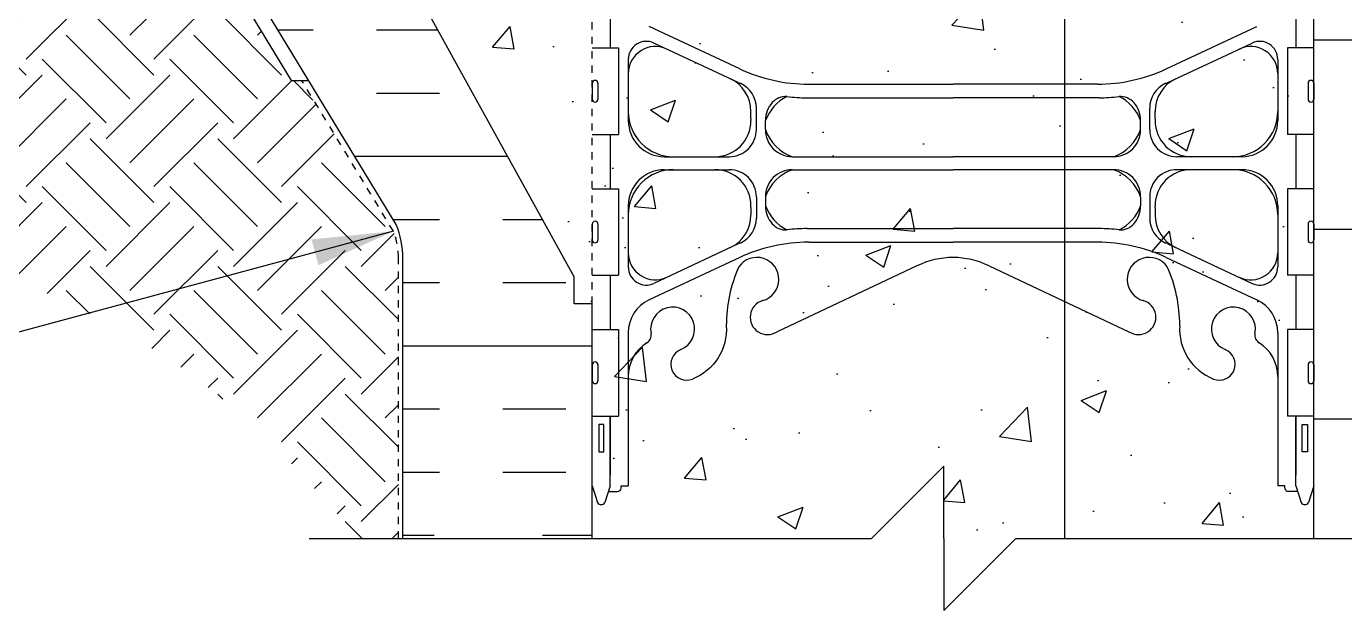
# Model space of a CAD drawing. Header units: inches. Extents: x 112.5 to 171.6, y -23.4 to 65.9.
# Drawn here: x 127.28 to 145.55, y 4.73 to 12.83 of the extents above; entities that cross this region are included whole.
import ezdxf

# ---------------------------------------------------------------- set-up
doc = ezdxf.new("R2010")
doc.units = ezdxf.units.IN
doc.header["$LTSCALE"] = 0.5
doc.header["$MEASUREMENT"] = 0
doc.linetypes.add('DASHEDX2', pattern=[1.5, 1, -0.5])
doc.linetypes.add('HIDDEN2', pattern=[0.1875, 0.125, -0.0625])
for name, color, linetype in [('HATCH', 12, 'Continuous'), ('Hidden2', 12, 'HIDDEN2'), ('line25', 2, 'Continuous'), ('LINE3', 3, 'Continuous'), ('LINE50', 5, 'Continuous'), ('LINE9', 9, 'Continuous'), ('TEXT', 4, 'Continuous'), ('Web_Edge', 9, 'Continuous')]:
    doc.layers.add(name, color=color, linetype=linetype)
doc.styles.add('DIM', font='romans.shx', dxfattribs={"width": 0.7})
doc.dimstyles.new('ext_12', dxfattribs={"dimscale": 12, "dimtxt": 0.09375, "dimasz": 0.09375, "dimexe": 0.09375, "dimexo": 0.0625, "dimgap": 0.0625, "dimtad": 1, "dimdec": 1, "dimzin": 3, "dimdsep": 46, "dimlunit": 4, "dimtxsty": 'DIM', "dimcen": 0.09, "dimdle": 0.09375, "dimclrt": 4, "dimadec": 0, "dimazin": 0, "dimtfac": 1, "dimtdec": 1, "dimtmove": 2, "dimatfit": 3, "dimfxl": 0, "dimfrac": 2, "dimtolj": 1, "dimtzin": 0, "dimarcsym": 0})

msp = doc.modelspace()

# ---------------------------------------------------------------- hatches: boundary and pattern name
at = {"layer": 'HATCH'}
h = msp.add_hatch(dxfattribs=at)
h.set_pattern_fill('INSUL', color=256, scale=7, style=0)
h.set_pattern_definition([(0, (25.23172057118137, -8.359081475926814), (0, 2.625), []), (0, (25.23172057118137, -7.484081475926814), (0, 2.625), [0.875, -0.875]), (0, (25.23172057118137, -6.609081475926814), (0, 2.625), [0.875, -0.875])])
h.paths.add_polyline_path([(147.7464207367914, 41.7344410018903), (147.3089207367914, 41.7344410018903), (147.3089207367914, 41.2344410018903), (145.8089207367914, 41.2344410018903), (145.8089207367914, 41.7344410018903), (145.1214207367914, 41.7344410018903), (145.1214207367914, 31.48444100189006), (147.7464207367914, 28.85944100189019), (147.7464207367914, 29.9844410018903)])
h.paths.add_polyline_path([(147.7464207367914, 20.7344410018903), (145.1214207367912, 18.10944100189015), (145.1214207367914, 5.734441001890303), (147.7464207367914, 5.734441001890303)])
at = {"layer": 'HATCH', "linetype": 'Continuous'}
h = msp.add_hatch(dxfattribs=at)
h.set_pattern_fill('AR-CONC', color=256, scale=0.5, style=0)
h.set_pattern_definition([(50, (0, 0), (3.586300913003767, -0.3137606749129755), [0.375, -4.125]), (355, (0, 0), (-0.693756668065, 3.760960668500059), [0.3, -3.3]), (100.4514, (0.2988584, -0.0261467), (2.892546908570108, 3.447197710304768), [0.31870095, -3.50571056]), (46.18420000000001, (0, 1), (5.336205243128222, -0.8275950716450904), [0.5625, -6.1875]), (96.6356, (0.444683725, 0.931033465), (4.673313527743517, 4.870589354502209), [0.47805144, -5.258565]), (351.1842, (0, 1), (4.673309725668136, 4.870593004626623), [0.45, -4.95]), (21, (0.5, 0.75), (2.984535260592308, -2.013094453326694), [0.375, -4.125]), (326.0000000000001, (0.5, 0.75), (1.216576659607909, 3.625750225234265), [0.3, -3.3]), (71.4514, (0.748711165, 0.58224197), (4.20111314290745, 1.612652483549762), [0.31870095, -3.50571056]), (37.50000000000001, (0, 0), (0.06079927658645334, 1.664469269156557), [0, -3.26, 0, -3.35, 0, -3.3125]), (7.499999999999999, (0, 0), (1.315347687210743, 1.972058559411801), [0, -1.91, 0, -3.185, 0, -1.2625]), (327.5, (-1.115, 0), (2.669112180862045, -0.112774358671899), [0, -1.25, 0, -3.9, 0, -5.175]), (317.5, (-1.615, 0), (2.915930846711931, 0.5005249116615882), [0, -1.625, 0, -2.59, 0, -3.675])])
edge = h.paths.add_edge_path()
edge.add_line((145.1214207367915, 23.60944100189041), (143.8464207367918, 23.60944100189042))
edge.add_arc((143.8464207367919, 23.50944100189045), 0.09999999999996588, 90.00000000003257, 180.0000000000326)
edge.add_line((143.7464207367919, 23.50944100189039), (143.7464207367919, 22.10944100189025))
edge.add_line((143.7464207367919, 22.10944100189025), (143.2464207367914, 22.1094410018903))
edge.add_line((143.2464207367914, 22.1094410018903), (143.2464207367919, 23.60944100189047))
edge.add_arc((143.7464207367919, 23.60944100189036), 0.5, 90, 179.999999999987, ccw=False)
edge.add_line((143.7464207367919, 24.10944100189036), (145.1214207367914, 24.10944100189036))
edge.add_line((145.1214207367914, 24.10944100189036), (145.1214207367914, 26.60944100189025))
edge.add_line((145.1214207367914, 26.60944100189025), (143.7464207367919, 26.60944100189025))
edge.add_arc((143.7464207367919, 27.10944100189025), 0.5000000000000001, 180.0000000000175, 270, ccw=False)
edge.add_line((143.2464207367919, 27.10944100189009), (143.2464207367914, 28.6094410018903))
edge.add_line((143.2464207367914, 28.6094410018903), (143.7464207367919, 28.60944100189036))
edge.add_line((143.7464207367919, 28.60944100189036), (143.7464207367919, 27.20944100189021))
edge.add_arc((143.8464207367919, 27.20944100189016), 0.09999999999996587, 179.9999999999674, 270)
edge.add_line((143.8464207367919, 27.10944100189019), (145.1214207367914, 27.1094410018902))
edge.add_line((145.1214207367914, 27.1094410018902), (145.1214207367914, 32.60944100189009))
edge.add_line((145.1214207367914, 32.60944100189009), (145.1214207367914, 33.52292488911251))
edge.add_spline(control_points=[(145.1214207367915, 33.52292488911251), (145.1068767381142, 33.52865871869952), (145.0588883123647, 33.54473385627558), (145.0067205901361, 33.59202262526141), (144.9262912387397, 33.58412949908718), (144.8368218960473, 33.58700058365799), (144.7330324515657, 33.58324884971667), (144.6518642470786, 33.54500946553959), (144.5343122681486, 33.48181626667573), (144.3698520817019, 33.46856460973798), (144.217211580509, 33.53585108610035), (144.0843160020735, 33.61167235649243), (143.947272559839, 33.62929980831314), (143.8234508270526, 33.63571597382278), (143.7332738565144, 33.60845937855717), (143.6817981400602, 33.52246837180233), (143.5740120061036, 33.45450699694315), (143.418431663573, 33.41976548691756), (143.289576506794, 33.40777268554171), (143.2156477652879, 33.40089199302608)], knot_values=[4.491613355270325, 4.491613355270325, 4.491613355270325, 4.491613355270325, 4.538250123130365, 4.640094603609229, 4.685656266849507, 4.773055795150253, 4.912503026678129, 4.988733970202601, 5.039656244947279, 5.313970574757235, 5.436620301584009, 5.538465090903561, 5.770769775542957, 5.839112097814477, 5.911139405844119, 6.039898137313805, 6.121992659595591, 6.287818594825758, 6.511013621111738, 6.511013621111738, 6.511013621111738, 6.511013621111738], degree=3, periodic=0)
edge.add_spline(control_points=[(143.2156477652879, 33.40089199302608), (143.1417190237817, 33.40777268554171), (143.0128638670027, 33.41976548691756), (142.8572835244721, 33.45450699694315), (142.7494973905155, 33.52246837180233), (142.6980216740613, 33.60845937855717), (142.6078447035231, 33.63571597382278), (142.4840229707368, 33.62929980831314), (142.3469795285023, 33.61167235649243), (142.2140839500667, 33.53585108610035), (142.0614434488739, 33.46856460973798), (141.8969832624271, 33.48181626667573), (141.7794312834971, 33.54500946553959), (141.69826307901, 33.58324884971667), (141.5944736345284, 33.58700058365799), (141.505004291836, 33.58412949908718), (141.4245749404396, 33.59202262526141), (141.372407218211, 33.54473385627558), (141.3244187924615, 33.52865871869952), (141.3098747937842, 33.52292488911251)], knot_values=[4.491613355270326, 4.491613355270326, 4.491613355270326, 4.491613355270326, 4.714808381556306, 4.880634316786473, 4.96272883906826, 5.091487570537946, 5.163514878567588, 5.231857200839107, 5.464161885478504, 5.566006674798055, 5.688656401624829, 5.962970731434785, 6.013893006179464, 6.090123949703935, 6.229571181231812, 6.316970709532558, 6.362532372772836, 6.464376853251699, 6.511013621111739, 6.511013621111739, 6.511013621111739, 6.511013621111739], degree=3, periodic=0)
edge.add_spline(control_points=[(141.3098747937842, 33.52292488911251), (141.2059169250563, 33.47202311811149), (141.049739133123, 33.39555246420423), (140.8571534035579, 33.4558653450147), (140.7495385837031, 33.52203835110039), (140.6980147800835, 33.60853134563091), (140.6078459637175, 33.63570281850021), (140.4840216894961, 33.62931318334042), (140.3469797282695, 33.61167027109757), (140.2140839078632, 33.5358515266681), (140.0614434790974, 33.46856429423117), (139.8969832607454, 33.48181628423117), (139.779431283748, 33.54500946292048), (139.6982630788571, 33.58324885131336), (139.5944736345597, 33.58700058333137), (139.5050042918329, 33.58412949911942), (139.4245749404411, 33.59202262524592), (139.3575648279714, 33.53127959120619), (139.2544552726281, 33.51389301934707), (139.2208141402685, 33.42352029882039), (139.1292113744794, 33.42936135128253), (139.0442878080084, 33.46762973295959), (138.9485761606452, 33.51320987751163), (138.8671337960974, 33.52922988021017), (138.7983855316185, 33.5174064081624), (138.6896027369243, 33.50945935153339), (138.5669910302941, 33.43428335294455), (138.4164993817286, 33.44250603787705), (138.3205248947154, 33.46654622916913), (138.2498011560804, 33.49223760727214), (138.2335861201164, 33.54747685947989), (138.1997407634185, 33.58989720644033), (138.1382101568893, 33.61380795808837), (138.0207308578753, 33.57800763041739), (137.8924756190538, 33.52883830762097), (137.7894014936229, 33.40473174704168), (137.6513924457854, 33.4419098806784), (137.5626631852081, 33.56553016324696), (137.3801792265068, 33.54919315277861), (137.181619912237, 33.40900326494571), (136.9335169949006, 33.62038564770917), (136.6750315980022, 33.4263320934456), (136.4212417659027, 33.69863114340628), (136.0538081613373, 33.42616802370625), (135.7013270573869, 33.72073272234703), (135.444468349095, 33.43436192096586), (135.2468667075373, 33.53563466881283), (135.1214207367914, 33.59992693917866)], knot_values=[0, 0, 0, 0, 0.3301213358466102, 0.4959472710767772, 0.5780417933585635, 0.7068005248282496, 0.7788278328578917, 0.8471701551294109, 1.079474839768808, 1.181319629088359, 1.303969355915133, 1.578283685725089, 1.629205960469768, 1.705436903994239, 1.844884135522116, 1.932283663822862, 1.97784532706314, 2.079689807542003, 2.18153428802107, 2.27810351335059, 2.300884172382059, 2.444938739651715, 2.557248173936109, 2.618145767843483, 2.689962849072867, 2.76475007934521, 2.943417452265709, 3.102883101017557, 3.196801504477602, 3.24772377922228, 3.314825285880196, 3.355589409357526, 3.408260029827934, 3.50071376528389, 3.710155290284527, 3.823990064038238, 3.940142590733362, 4.075720595346469, 4.257357605201291, 4.413906846803, 4.765546285579584, 4.98224618515269, 5.203994140933786, 5.661875515632536, 6.036977917789244, 6.249120405196453, 6.617939930672368, 6.617939930672368, 6.617939930672368, 6.617939930672368], degree=3, periodic=0)
edge.add_line((135.1214207367914, 33.59992693917864), (135.1214207367914, 23.7344410018903))
edge.add_line((135.1214207367914, 23.7344410018903), (135.1214207367914, 8.984441001890474))
edge.add_line((135.1214207367914, 8.984441001890474), (135.1214207367914, 5.734441001890304))
edge.add_line((135.1214207367914, 5.734441001890304), (138.9937330173435, 5.734441001890304))
edge.add_line((138.9937330173435, 5.734441001890304), (139.9937330173435, 6.734441001890296))
edge.add_line((139.9937330173435, 6.734441001890296), (139.9937330173435, 5.734441001890304))
edge.add_line((139.9937330173435, 5.734441001890304), (139.9937330173435, 4.734441001890303))
edge.add_line((139.9937330173435, 4.734441001890303), (140.9937330173434, 5.734441001890305))
edge.add_line((140.9937330173434, 5.734441001890305), (145.1214207367914, 5.734441001890304))
edge.add_line((145.1214207367914, 5.734441001890304), (145.1214207367914, 18.1094410018903))
edge.add_line((145.1214207367914, 18.1094410018903), (145.1214207367915, 23.60944100189041))
at = {"layer": 'HATCH'}
h = msp.add_hatch(dxfattribs=at)
h.set_pattern_fill('INSUL', color=256, scale=7, style=0)
h.set_pattern_definition([(0, (-2867.369344917794, -416.8478394666566), (0, 2.625), []), (0, (-2867.369344917794, -415.9728394666566), (0, 2.625), [0.875, -0.875]), (0, (-2867.369344917794, -415.0978394666566), (0, 2.625), [0.875, -0.875])])
h.paths.add_polyline_path([(129.6964207367913, 18.73444100189036, -0.0795791067839555), (128.6964207367913, 21.98444100189036), (128.6964207367913, 23.73444100189036), (127.9964207367914, 23.73444100189036), (127.9964207367914, 18.73444100189036, 0.1316524975873954), (128.6662937178692, 16.23444100189036), (132.4042991396257, 10.0844410018905, -0.1043800181721882), (132.4964207367919, 9.609441001890474), (132.4964207367914, 5.734441001890474), (132.9339207367914, 5.734441001890474), (132.9339207367914, 6.234441001890474), (134.4339207367914, 6.234441001890474), (134.4339207367914, 5.734441001890474), (135.1214207367914, 5.734441001890474), (135.1214207367914, 8.984441001890474), (134.8714207367914, 8.984441001890474), (134.8714207367914, 9.359441001890474)])
h = msp.add_hatch(dxfattribs=at)
h.set_pattern_fill('AR-CONC', color=256, scale=0.5, style=0)
h.set_pattern_definition([(49.99999999999999, (-2867.369344917794, -416.8478394666566), (3.586300913003767, -0.3137606749129755), [0.375, -4.125]), (355, (-2867.369344917794, -416.8478394666566), (-0.693756668065, 3.760960668500059), [0.3, -3.3]), (100.4514, (-2867.070486517794, -416.8739861666567), (2.892546908570108, 3.447197710304768), [0.3187009499999995, -3.505710559999996]), (46.18420000000001, (-2867.369344917794, -415.8478394666566), (5.336205243128222, -0.8275950716450908), [0.5625, -6.1875]), (96.6356, (-2866.924661192794, -415.9168060016567), (4.673313527743517, 4.870589354502209), [0.4780514399999994, -5.258564999999991]), (351.1842, (-2867.369344917794, -415.8478394666566), (4.673309725668136, 4.870593004626623), [0.45, -4.95]), (21, (-2866.869344917794, -416.0978394666566), (2.984535260592308, -2.013094453326694), [0.375, -4.125]), (326.0000000000001, (-2866.869344917794, -416.0978394666566), (1.216576659607909, 3.625750225234265), [0.3, -3.3]), (71.4514, (-2866.620633752794, -416.2655974966567), (4.20111314290745, 1.612652483549762), [0.31870095, -3.50571056]), (37.50000000000001, (-2867.369344917794, -416.8478394666566), (0.06079927658645334, 1.664469269156557), [0, -3.26, 0, -3.35, 0, -3.3125]), (7.499999999999999, (-2867.369344917794, -416.8478394666566), (1.315347687210743, 1.972058559411801), [0, -1.91, 0, -3.185, 0, -1.2625]), (327.5, (-2868.484344917794, -416.8478394666566), (2.669112180862045, -0.112774358671899), [0, -1.25, 0, -3.9, 0, -5.175]), (317.5, (-2868.984344917794, -416.8478394666566), (2.915930846711931, 0.5005249116615884), [0, -1.625, 0, -2.59, 0, -3.675])])
h.paths.add_polyline_path([(134.8714207367914, 9.35944100189019), (134.871420736791, 8.984441001890474), (135.1214207367914, 8.984441001890474), (135.121420736791, 23.73444100189025), (130.496420736791, 23.73444100189036), (130.4964207367914, 22.23444100189042, -1), (129.9964207367914, 22.23444100189042), (129.9964207367914, 23.73444100189042), (128.6964207367913, 23.7344410018903), (128.6964207367913, 21.98444100189195, 0.07957910678395538), (129.6964207367903, 18.73444100189172)])
h = msp.add_hatch(dxfattribs=at)
h.set_pattern_fill('EARTH', color=256, scale=5, angle=45, style=0)
h.set_pattern_definition([(45, (0, 0), (1.110223024625157e-16, 1.767766952966369), [1.25, -1.25]), (45, (-0.3314563036811941, 0.3314563036811942), (1.110223024625157e-16, 1.767766952966369), [1.25, -1.25]), (45, (-0.6629126073623882, 0.6629126073623883), (1.110223024625157e-16, 1.767766952966369), [1.25, -1.25]), (135, (-0.6629126073623882, 0.8838834764831844), (-1.767766952966369, 2.220446049250313e-16), [1.25, -1.25]), (135, (-0.3314563036811941, 1.215339780164379), (-1.767766952966369, 2.220446049250313e-16), [1.25, -1.25]), (135, (1.110223024625157e-16, 1.546796083845573), (-1.767766952966369, 2.220446049250313e-16), [1.25, -1.25])])
edge = h.paths.add_edge_path()
edge.add_spline(control_points=[(120.8376547427698, 12.77218549208268), (121.5454673752609, 11.97049778573313), (124.2623789829206, 10.07816791204898), (128.7896548091898, 9.233137337750001), (131.2311904781047, 6.481241545122369), (131.8937664988794, 5.734441001890303)], knot_values=[0, 0, 0, 0, 1.960740272846692, 9.898370891313377, 12.85475256925777, 12.85475256925777, 12.85475256925777, 12.85475256925777], degree=3, periodic=0)
edge.add_line((131.8937664988794, 5.734441001890304), (132.4359787537933, 5.734441001890304))
edge.add_line((132.4359787537933, 5.734441001890304), (132.4359787537938, 9.617012743879435))
edge.add_arc((131.4840605196101, 9.634379103056116), 0.952076632946348, 358.954838049134, 381.9741185307469)
edge.add_line((132.3669716186269, 9.99063449773146), (131.099135460885, 12.0765577349556))
edge.add_line((131.099135460885, 12.0765577349556), (130.9559851714787, 12.0765577349556))
edge.add_line((130.9559851714787, 12.0765577349556), (128.5049806878783, 16.10910340393939))
edge.add_arc((132.9964207367913, 18.70470016326458), 5.187499999999838, 191.6439143472148, 210.0235556856277, ccw=False)
edge.add_line((127.9156750995736, 17.6577140029493), (112.5155323273426, 17.38875414143682))
edge.add_spline(control_points=[(112.5155323273426, 17.38875414143682), (113.7909573741029, 16.98868929909154), (115.4912475735991, 16.45535624880335), (116.9706038997263, 15.53246297227142), (117.3310238333989, 15.28522402936997)], knot_values=[17.5414522740905, 17.5414522740905, 17.5414522740905, 17.5414522740905, 21.50619453546922, 22.82691567915188, 22.82691567915188, 22.82691567915188, 22.82691567915188], degree=3, periodic=0)
edge.add_line((117.3310238333989, 15.28522402936997), (117.8286574701801, 14.55702374494442))
edge.add_line((117.8286574701801, 14.55702374494442), (124.4759570726225, 14.55702374494442))
edge.add_line((124.4759570726225, 14.55702374494442), (124.4759570726225, 12.77218549208268))
edge.add_line((124.4759570726225, 12.77218549208268), (120.8376547427699, 12.77218549208269))

# ---------------------------------------------------------------- linework, layer by layer
msp.add_line((131.2524117817912, 11.8053009922826), (130.9811550391183, 12.0765577349556), dxfattribs=at)
at = {"layer": 'Hidden2'}
msp.add_line((135.1214207367914, 8.984441001890474), (135.1214207367914, 23.73444100189019), dxfattribs=at)
msp.add_line((135.1214207367914, 8.984441001890474), (135.1214207367914, 23.73444100189019), dxfattribs=at)
at = {"layer": 'line25'}
for p, q in [((134.8714207367914, 9.359441001890474), (129.6964207367913, 18.73444100189036)), ((145.1214207367914, 5.734441001890303), (145.1214207367914, 18.1094410018903)), ((135.1214207367914, 12.52944100188407), (135.4863733310333, 12.52944100188412)), ((135.4863733310333, 12.52944100188407), (135.4863733310333, 11.32944100188402)), ((145.1214207367914, 12.52944100188407), (144.7564681425495, 12.52944100188412)), ((144.7564681425495, 12.52944100188407), (144.7564681425495, 11.32944100188402)), ((135.1214207367914, 11.32944100188408), (135.4863733310333, 11.32944100188408)), ((145.1214207367914, 11.32944100188408), (144.7564681425495, 11.32944100188408)), ((135.1214207367914, 10.57944100188402), (135.4863733310333, 10.57944100188408)), ((135.4863733310333, 10.57944100188402), (135.4863733310333, 9.379441001883976)), ((145.1214207367914, 10.57944100188402), (144.7564681425495, 10.57944100188408)), ((144.7564681425495, 10.57944100188402), (144.7564681425495, 9.379441001883976)), ((134.8714207367914, 8.984441001890474), (134.8714207367914, 9.359441001890474)), ((135.1214207367914, 9.379441001884032), (135.4863733310333, 9.379441001884032)), ((145.1214207367914, 9.379441001884032), (144.7564681425495, 9.379441001884032)), ((135.1214207367914, 8.984441001890474), (134.8714207367914, 8.984441001890474)), ((135.1214207367914, 5.734441001890474), (135.1214207367914, 8.984441001890474)), ((135.1214207367914, 8.629441001884032), (135.4863733310333, 8.62944100188409)), ((135.4863733310333, 8.629441001884032), (135.4863733310333, 7.429441001883987)), ((145.1214207367914, 8.629441001884032), (144.7564681425495, 8.62944100188409)), ((144.7564681425495, 8.629441001884032), (144.7564681425495, 7.429441001883987)), ((135.1214207367914, 7.429441001884044), (135.4863733310333, 7.429441001884044)), ((145.1214207367914, 7.429441001884044), (144.7564681425495, 7.429441001884044))]:
    msp.add_line(p, q, dxfattribs=at)
at = {"layer": 'LINE3'}
msp.add_line((141.6674190375555, 32.15399636481855), (141.6674190375555, 5.734441001890303), dxfattribs=at)
at = {"layer": 'LINE50'}
msp.add_lwpolyline([(132.4964207367914, 5.734441001890474), (132.4964207367919, 9.609441001890474, 0.1043800181721882), (132.4042991396257, 10.0844410018905), (128.6662937178692, 16.23444100189036, -0.1316524975873954), (127.9964207367914, 18.73444100189036), (127.9964207367914, 23.73444100189036), (128.6964207367913, 23.73444100189036)], format="xyb", dxfattribs=at)
at = {"layer": 'LINE9'}
for p, q in [((130.955985171479, 12.0765577349556), (131.1754024623902, 12.0765577349556)), ((135.1614243567545, 12.07944100188396), (135.1614243567545, 12.07944100188402)), ((145.0814171168284, 12.07944100188396), (145.0814171168284, 12.07944100188402)), ((135.1214207367914, 11.98444100188394), (135.121424356755, 11.98444100188394)), ((135.1214207367914, 11.87444100188392), (135.121424356755, 11.87444100188392)), ((135.1214243567545, 12.03944100188394), (135.1214243567545, 11.81944100188409)), ((135.2014243567544, 12.039441001884), (135.2014243567554, 11.81944100188409)), ((145.0414171168284, 12.039441001884), (145.0414171168275, 11.81944100188409)), ((145.1214171168284, 12.03944100188394), (145.1214171168284, 11.81944100188409)), ((145.1214207367914, 11.98444100188394), (145.1214171168279, 11.98444100188394)), ((145.1214207367914, 11.87444100188392), (145.1214171168279, 11.87444100188392)), ((135.1614243567545, 11.77944100188407), (135.1614243567554, 11.77944100188401)), ((145.0814171168284, 11.77944100188407), (145.0814171168275, 11.77944100188401)), ((135.1214243567545, 10.0894410018839), (135.1214243567545, 9.869441001884041)), ((135.2014243567544, 10.08944100188396), (135.2014243567554, 9.869441001884041)), ((145.0414171168284, 10.08944100188396), (145.0414171168275, 9.869441001884041)), ((145.1214171168284, 10.0894410018839), (145.1214171168284, 9.869441001884041)), ((135.1214207367914, 10.03444100188389), (135.121424356755, 10.03444100188389)), ((135.1214207367914, 9.924441001883878), (135.121424356755, 9.924441001883878)), ((145.1214207367914, 10.03444100188389), (145.1214171168279, 10.03444100188389)), ((145.1214207367914, 9.924441001883878), (145.1214171168279, 9.924441001883878)), ((135.1614243567545, 9.829441001884021), (135.1614243567554, 9.829441001883964)), ((145.0814171168284, 9.829441001884021), (145.0814171168275, 9.829441001883964)), ((135.1214207367914, 8.084441001883903), (135.121424356755, 8.084441001883903)), ((135.1214243567545, 8.13944100188391), (135.1214243567545, 7.919441001884053)), ((135.1614243567545, 8.17944100188393), (135.1614243567545, 8.179441001883987)), ((135.2014243567544, 8.139441001883966), (135.2014243567554, 7.919441001884053)), ((145.0414171168284, 8.139441001883966), (145.0414171168275, 7.919441001884053)), ((145.0814171168284, 8.17944100188393), (145.0814171168284, 8.179441001883987)), ((145.1214171168284, 8.13944100188391), (145.1214171168284, 7.919441001884053)), ((145.1214207367914, 8.084441001883903), (145.1214171168279, 8.084441001883903)), ((135.1214207367914, 7.974441001883889), (135.121424356755, 7.974441001883889)), ((135.1614243567545, 7.879441001884032), (135.1614243567554, 7.879441001883976)), ((145.0814171168284, 7.879441001884032), (145.0814171168275, 7.879441001883976)), ((145.1214207367914, 7.974441001883889), (145.1214171168279, 7.974441001883889)), ((139.9937330173435, 6.734441001890304), (138.9937330173435, 5.734441001890304)), ((139.9937330173435, 5.734441001890304), (139.9937330173435, 6.734441001890304)), ((131.1984139184573, 5.734441001890304), (138.9937330173435, 5.734441001890304)), ((139.9937330173435, 4.734441001890304), (140.9937330173435, 5.734441001890304)), ((139.9937330173435, 5.734441001890304), (139.9937330173435, 4.734441001890304)), ((140.9937330173435, 5.734441001890304), (149.1391606471078, 5.734441001890304))]:
    msp.add_line(p, q, dxfattribs=at)
msp.add_lwpolyline([(130.9559851714787, 12.0765577349556), (128.5049806878783, 16.1091034039394, -0.1317570615111504), (127.8089207367914, 18.70470016326487), (127.8089207367914, 23.73444100189036), (132.4964207367914, 23.7344410018903)], format="xyb", dxfattribs=at)
at = {"layer": 'LINE9', "linetype": 'DASHEDX2', "ltscale": 0.1}
msp.add_lwpolyline([(132.4359787537936, 5.734441001890303), (132.435978753794, 9.617012743879435, 0.10077968587392), (132.3669716186271, 9.99063449773152), (131.0991354608853, 12.0765577349556)], format="xyb", dxfattribs=at)
at = {"layer": 'LINE9'}
for centre, start, end in [((135.1614243567545, 12.039441001884), 89.99999999994789, 180.0000000000879), ((135.1614243567545, 12.039441001884), 0, 90), ((145.0814171168284, 12.039441001884), 90, 180), ((145.0814171168284, 12.039441001884), 359.9999999999121, 90.00000000005213), ((135.1614243567545, 11.81944100188409), 180, 270.0000000000782), ((135.1614243567554, 11.81944100188403), 270, 1.009635278083779e-10), ((145.0814171168275, 11.81944100188403), 179.999999999899, 270), ((145.0814171168284, 11.81944100188409), 269.9999999999218, 0), ((135.1614243567545, 10.08944100188396), 89.99999999994789, 180.0000000000879), ((135.1614243567545, 10.08944100188396), 0, 90), ((145.0814171168284, 10.08944100188396), 90, 180), ((145.0814171168284, 10.08944100188396), 359.9999999999121, 90.00000000005213), ((135.1614243567545, 9.869441001884041), 180, 270.0000000000782), ((135.1614243567554, 9.869441001883985), 270, 1.009635278083779e-10), ((145.0814171168275, 9.869441001883985), 179.999999999899, 270), ((145.0814171168284, 9.869441001884041), 269.9999999999218, 0), ((135.1614243567545, 8.139441001883966), 89.99999999994789, 180.0000000000879), ((135.1614243567545, 8.139441001883966), 0, 90), ((145.0814171168284, 8.139441001883966), 90, 180), ((145.0814171168284, 8.139441001883966), 359.9999999999121, 90.00000000005213), ((135.1614243567545, 7.919441001884053), 180, 270.0000000000782), ((135.1614243567554, 7.919441001883996), 270, 1.009635278083779e-10), ((145.0814171168275, 7.919441001883996), 179.999999999899, 270), ((145.0814171168284, 7.919441001884053), 269.9999999999218, 0)]:
    msp.add_arc(centre, 0.04, start, end, dxfattribs=at)
at = {"layer": 'Web_Edge'}
for p, q in [((137.1676977844148, 12.23951646902438), (135.9094823008361, 12.82836130811543)), ((143.0751436891681, 12.23951646902438), (144.3333591727467, 12.82836130811543)), ((137.1445075744976, 12.05163252259112), (135.9773899558202, 12.59784356813182)), ((143.0983338990848, 12.05163252259112), (144.2654515177626, 12.59784356813182)), ((135.6214207367819, 12.37141361292132), (135.6214207367828, 11.52317411843583)), ((144.621420736801, 12.37141361292132), (144.6214207368001, 11.52317411843583)), ((138.121420755758, 12.02738606591529), (140.1214207367914, 12.02738606591524)), ((142.1214207178248, 12.02738606591529), (140.1214207367914, 12.02738606591524)), ((137.3964207367915, 11.39817411843674), (137.3964207367915, 11.69520183805778)), ((138.0974101474793, 11.83950211948164), (140.1214207367914, 11.83950211948164)), ((142.1454313261032, 11.83950211948164), (140.1214207367914, 11.83950211948164)), ((142.8464207367913, 11.39817411843674), (142.8464207367913, 11.69520183805778)), ((137.3214207367826, 11.54668797824772), (137.3214207367826, 11.65079006320244)), ((137.3214207367826, 11.54668797824772), (137.3214207367826, 11.52317411843669)), ((137.5214207367915, 11.39779017200303), (137.5214207367915, 11.52374591489209)), ((142.7214207367913, 11.39779017200303), (142.7214207367913, 11.52374591489209)), ((142.9214207367998, 11.54668797824772), (142.9214207368003, 11.65079006320244)), ((142.9214207367998, 11.54668797824772), (142.9214207367998, 11.52317411843669)), ((136.1214207367828, 11.02317411843674), (137.0214207367915, 11.02317411843669)), ((137.8964207367915, 11.02279017200297), (140.1214207367914, 11.02279017200297)), ((142.3464207367913, 11.02279017200297), (140.1214207367914, 11.02279017200297)), ((144.1214207368001, 11.02317411843674), (143.2214207367913, 11.02317411843669)), ((136.1214207367851, 10.84317411843668), (137.0214207367915, 10.84317411843679)), ((137.8964207367915, 10.84279017200302), (140.1214207367914, 10.84279017200302)), ((142.3464207367913, 10.84279017200302), (140.1214207367914, 10.84279017200302)), ((144.1214207367978, 10.84317411843668), (143.2214207367913, 10.84317411843679)), ((137.3964207367915, 10.46817411843668), (137.3964207367915, 10.17114639881564)), ((137.5214207367915, 10.46779017200296), (137.5214207367915, 10.35410255852051)), ((137.5214207367915, 10.46779017200296), (137.5214207367915, 10.34207104518643)), ((142.7214207367913, 10.46779017200296), (142.7214207367913, 10.34207104518643)), ((142.7214207367913, 10.46779017200296), (142.7214207367913, 10.35410255852051)), ((142.8464207367913, 10.46817411843668), (142.8464207367913, 10.17114639881564)), ((135.6214207367851, 10.34317411843577), (135.6214207367869, 9.494934623953924)), ((137.3214207367826, 10.3196602586257), (137.3214207367826, 10.34317411843674)), ((137.3214207367826, 10.3196602586257), (137.3214207367826, 10.21555817367098)), ((142.9214207367998, 10.3196602586257), (142.9214207367998, 10.34317411843674)), ((142.9214207367998, 10.3196602586257), (142.9214207368003, 10.21555817367098)), ((144.6214207367978, 10.34317411843577), (144.621420736796, 9.494934623953924)), ((138.0982305458418, 10.02646217095813), (140.1214207367914, 10.02646217095813)), ((142.1446109277406, 10.02646217095813), (140.1214207367914, 10.02646217095813)), ((137.143687176136, 9.814331767848927), (135.9773899558252, 9.268504668744328)), ((138.121420755758, 9.838962170958126), (140.1214207367914, 9.838962170958126)), ((142.1214207178248, 9.838962170958126), (140.1214207367914, 9.838962170958126)), ((143.0991542974469, 9.814331767848927), (144.2654515177576, 9.268504668744328)), ((137.1676977844148, 9.626831767848927), (135.9094823008448, 9.037986928761626)), ((139.6214207367914, 9.50893678386413), (137.6839956133493, 8.598739805210272)), ((140.621420736791, 9.50893678386413), (142.5588458602336, 8.598739805210272)), ((143.0751436891681, 9.626831767848927), (144.3333591727381, 9.037986928761626)), ((135.6214207367887, 8.585127017342671), (135.6214207367914, 6.463174118436683)), ((144.6214207367942, 8.585127017342671), (144.6214207367914, 6.463174118436683)), ((135.3714207367914, 6.463174118437365), (135.3714207367914, 7.429441001884044)), ((144.8714207367914, 6.463174118437365), (144.8714207367914, 7.429441001884044)), ((135.1214207367914, 6.463174118436683), (135.1964207367913, 6.233174118436665)), ((135.3714207367914, 6.463174118436683), (135.2964207367916, 6.233174118436665)), ((135.5214207367915, 6.433174118436824), (135.521420736792, 6.463174118436797)), ((135.5214207367915, 6.463174118436797), (135.6214207367914, 6.463174118436683)), ((135.5214207367915, 6.433174118436824), (135.5214207367915, 6.43317411843671)), ((144.7214207367913, 6.463174118436797), (144.6214207367914, 6.463174118436683)), ((144.7214207367913, 6.433174118436824), (144.7214207367913, 6.463174118436854)), ((144.7214207367913, 6.433174118436824), (144.7214207367913, 6.43317411843671)), ((144.8714207367914, 6.463174118436683), (144.9464207367913, 6.233174118436665)), ((145.1214207367914, 6.463174118436683), (145.0464207367916, 6.233174118436665)), ((135.3453337802696, 6.383174118436756), (135.4714207367913, 6.383174118436642)), ((144.8975076933132, 6.383174118436756), (144.7714207367915, 6.383174118436642))]:
    msp.add_line(p, q, dxfattribs=at)
for points in [[(135.3714207367914, 13.27944100188401), (135.3714207367914, 12.52944100188412)], [(144.8714207367914, 13.27944100188401), (144.8714207367914, 12.52944100188412)], [(135.3714207367914, 11.32944100188408), (135.3714207367914, 10.57944100188408)], [(144.8714207367914, 11.32944100188408), (144.8714207367914, 10.57944100188408)], [(135.3714207367914, 9.379441001884032), (135.3714207367914, 8.62944100188409)], [(144.8714207367914, 9.379441001884032), (144.8714207367914, 8.62944100188409)], [(135.3714207367914, 7.429441001884044), (135.3714207367914, 6.61317411843666)], [(144.8714207367914, 7.429441001884044), (144.8714207367914, 6.61317411843666)]]:
    msp.add_lwpolyline(points, dxfattribs=at)
for points in [[(136.9797097635604, 8.684583146847359, -0.325312471216074), (136.5131194012495, 7.942410964943775)], [(143.2631317100225, 8.684583146847359, 0.325312471216074), (143.7297220723333, 7.942410964943775)]]:
    msp.add_lwpolyline(points, format="xyb", dxfattribs=at)
for points in [[(135.2814207367917, 7.31317411843682), (135.2114207367916, 7.31317411843682), (135.2114207367916, 6.933174118436824), (135.2814207367917, 6.933174118436824)], [(144.9614207367911, 7.31317411843682), (145.0314207367913, 7.31317411843682), (145.0314207367913, 6.933174118436824), (144.9614207367911, 6.933174118436824)]]:
    msp.add_lwpolyline(points, close=True, dxfattribs=at)
for centre, radius, start, end in [((135.8714207367819, 12.37141361292177), 0.25, 64.92040597845445, 180.0000000001042), ((144.371420736801, 12.37141361292177), 0.25, 359.9999999998958, 115.0795940215455), ((135.9964207367851, 12.17490183805958), 0.375, 64.92040597845445, 179.9999999999218), ((144.2464207367978, 12.17490183805958), 0.375, 7.816531185164739e-11, 115.0795940215455), ((138.121420755758, 14.27738606591529), 2.25, 244.9204059784544, 269.9999995170165), ((142.1214207178248, 14.27738606591529), 2.25, 270.0000004829835, 295.0795940215456), ((136.8214207367826, 11.65079006320192), 0.5, 5.53670958949169e-11, 64.92040597842568), ((143.4214207368003, 11.65079006320192), 0.5, 115.0795940215743, 179.9999999999414), ((138.0982305458418, 14.08950211948164), 2.25, 244.9204059784257, 245.9247572111038), ((137.0203128040342, 11.69487932253449), 0.3761080710372169, 0.04913157148415857, 64.81300809511879), ((143.2225286695487, 11.69487932253449), 0.3761080710372169, 115.1869919048812, 179.9508684285159), ((142.1446109277406, 14.08950211948164), 2.25, 294.075242788896, 295.0795940215743), ((138.1045188920255, 11.30094368801318), 0.6242149396959077, 117.0965594592041, 159.0881071481234), ((137.8975798025238, 11.5234085147284), 0.3761592170496542, 138.3704075169235, 179.9486079113059), ((137.803281454598, 11.60721764087296), 0.25, 86.12089310279778, 138.3704075169235), ((138.0974101474793, 14.08950211948164), 2.25, 262.9227740523067, 270), ((142.1454313261032, 14.08950211948164), 2.25, 270, 277.0772259476933), ((142.4395600189844, 11.60721764087296), 0.25, 41.62959248307653, 93.87910689720223), ((142.1383225815574, 11.30094368801318), 0.6242149396959077, 20.91189285187658, 62.90344054079588), ((142.3452616710591, 11.5234085147284), 0.3761592170496542, 0.05139208869406284, 41.62959248307653), ((136.2464207367846, 11.64817411843663), 0.625, 179.9999999998828, 270), ((136.1214207367828, 11.52317411843674), 0.5, 180.0000000001042, 270), ((136.8214207367826, 11.52317411843669), 0.5, 270, 0), ((143.4214207367998, 11.52317411843669), 0.5, 180, 270), ((143.9964207367983, 11.64817411843663), 0.625, 270, 1.172479677774711e-10), ((144.1214207368001, 11.52317411843674), 0.5, 270, 359.9999999998958), ((137.0214207367915, 11.39817411843669), 0.375, 270, 1.302755197527456e-11), ((138.1032290856195, 11.60459852083139), 0.6174711717250514, 199.5681561993871, 250.4318438006206), ((137.8964207367915, 11.39779017200297), 0.375, 179.999999999987, 270), ((142.3464207367913, 11.39779017200297), 0.375, 270, 1.302755197527456e-11), ((142.1396123879629, 11.60459852083139), 0.6174711717250514, 289.5681561993794, 340.4318438006128), ((143.2214207367913, 11.39817411843669), 0.375, 179.999999999987, 270), ((136.2464207367846, 10.21817411843668), 0.625, 90, 180.0000000001172), ((136.1214207367851, 10.34317411843668), 0.5, 90, 180.0000000001107), ((136.8214207367826, 10.34317411843674), 0.5, 0, 90), ((137.0214207367915, 10.46817411843674), 0.375, 359.999999999987, 90), ((137.8964207367915, 10.46779017200302), 0.375, 90, 180.0000000000098), ((138.1032290856195, 10.26126189490921), 0.6174711717250514, 109.6458310330724, 160.4318438006129), ((142.3464207367913, 10.46779017200302), 0.375, 359.999999999987, 90), ((142.1396123879629, 10.26126189490921), 0.6174711717250514, 19.56815619938716, 70.35416896692765), ((143.2214207367913, 10.46817411843674), 0.375, 90, 180.0000000000098), ((143.4214207367998, 10.34317411843674), 0.5, 90, 180), ((143.9964207367983, 10.21817411843668), 0.625, 359.9999999998828, 90), ((144.1214207367978, 10.34317411843668), 0.5, 359.9999999998893, 90), ((138.1045188920255, 10.56487327206528), 0.6242149396959077, 200.9118928518766, 242.894882495893), ((137.8975286695489, 10.3423935607905), 0.3761080710372169, 180.0491315714842, 221.6134668452277), ((142.1383225815574, 10.56487327206528), 0.6242149396959077, 297.105117504107, 339.0881071481235), ((142.345312804034, 10.3423935607905), 0.3761080710372169, 318.3865331547723, 359.9508684285126), ((136.8214207367826, 10.2155581736715), 0.5, 295.0795940215743, 359.9999999999414), ((137.0202616710592, 10.17148379897699), 0.3761592170496542, 295.1919350229857, 359.9486079113059), ((137.8032449765672, 10.25864494397516), 0.25, 221.6134668452277, 273.8987903812736), ((142.4395964970157, 10.25864494397516), 0.25, 266.1012096187264, 318.3865331547723), ((143.2225798025236, 10.17148379897699), 0.3761592170496542, 180.0513920886941, 244.8080649770144), ((143.4214207368003, 10.2155581736715), 0.5, 180.0000000000554, 244.9204059784257), ((138.0982305458418, 7.776462170958126), 2.25, 90, 97.09701530482775), ((142.1446109277406, 7.776462170958126), 2.25, 82.90298469517228, 90), ((135.9964207367851, 9.691446398813724), 0.375, 180.0000000000782, 295.0795940215456), ((138.0974101474793, 7.776462170958069), 2.25, 114.0523630858787, 115.0795940215455), ((138.121420755758, 7.588962170958126), 2.25, 90.00000048298345, 115.0795940215455), ((142.1214207178248, 7.588962170958126), 2.25, 64.92040597845445, 89.99999951701653), ((142.1454313261032, 7.776462170958069), 2.25, 64.92040597845445, 65.94763691412135), ((144.2464207367978, 9.691446398813724), 0.375, 244.9204059784544, 359.9999999999218), ((137.402949431714, 9.322894223080908), 0.3050000000005331, 285.7253459502905, 145.3296775658168), ((140.1214207367914, 8.504099491989365), 1.122362678968764, 90, 116.454616116195), ((140.1214207367914, 8.504099491989365), 1.122362678968764, 63.54538388380494, 90), ((142.8398920418688, 9.322894223080908), 0.3050000000005331, 34.67032243418326, 254.2746540497095), ((135.8714207367869, 9.494934623954492), 0.25, 180.000000000114, 295.0795940215456), ((138.9797096991904, 8.684074900676507), 2, 156.0361711764876, 179.9854398195715), ((141.2631317743924, 8.684074900676507), 2, 0.01456018042848051, 23.96382882351237), ((144.371420736796, 9.494934623954492), 0.25, 244.9204059784544, 359.999999999886), ((136.1214207367887, 8.585127017343467), 0.5, 115.0795937517659, 180.0000000000814), ((137.5506587574244, 8.798292512163044), 0.2400000000001666, 105.7253459503446, 303.7500000000122), ((142.6921827161585, 8.798292512163044), 0.2400000000001666, 236.2499999999879, 74.27465404965537), ((144.1214207367942, 8.585127017343467), 0.5, 359.9999999999186, 64.92040624823412), ((136.2364207367912, 8.634121055290194), 0.305, 291.8037479893857, 191.0944368300292), ((144.0064207367917, 8.634121055290194), 0.305, 348.9055631699708, 248.1962520106143), ((136.171420736788, 7.978488596761423), 0.55, 121.9267998741506, 180.0000000001335), ((135.8144568552555, 8.551377580144077), 0.125, 301.9267998742445, 11.09443683003908), ((144.4283846183274, 8.551377580144077), 0.125, 168.9055631699609, 238.0732001257555), ((144.0714207367949, 7.978488596761423), 0.55, 359.9999999998665, 58.07320012584943), ((136.4314207367914, 8.14667875101216), 0.22, 111.8037479894419, 291.8037479894419), ((143.8114207367915, 8.14667875101216), 0.22, 248.1962520105581, 68.19625201055808), ((135.4714207367913, 6.43317411843671), 0.05, 270, 0), ((144.7714207367915, 6.43317411843671), 0.05, 180, 270), ((135.2464207367919, 6.259840785102853), 0.0566666666662005, 208.0724869353385, 331.92751306444), ((144.996420736791, 6.259840785102853), 0.0566666666662005, 208.07248693556, 331.9275130646615)]:
    msp.add_arc(centre, radius, start, end, dxfattribs=at)

# ---------------------------------------------------------------- leaders
at = {"layer": 'TEXT'}
msp.add_leader([(132.3669716186271, 9.990634497731492), (122.8683482861178, 7.434147050007539), (117.9746297236136, 7.434147050007539)], dimstyle='ext_12', override={"dimgap": 0.0625, "dimtad": 0}, dxfattribs=at)

doc.saveas('drawing.dxf')
